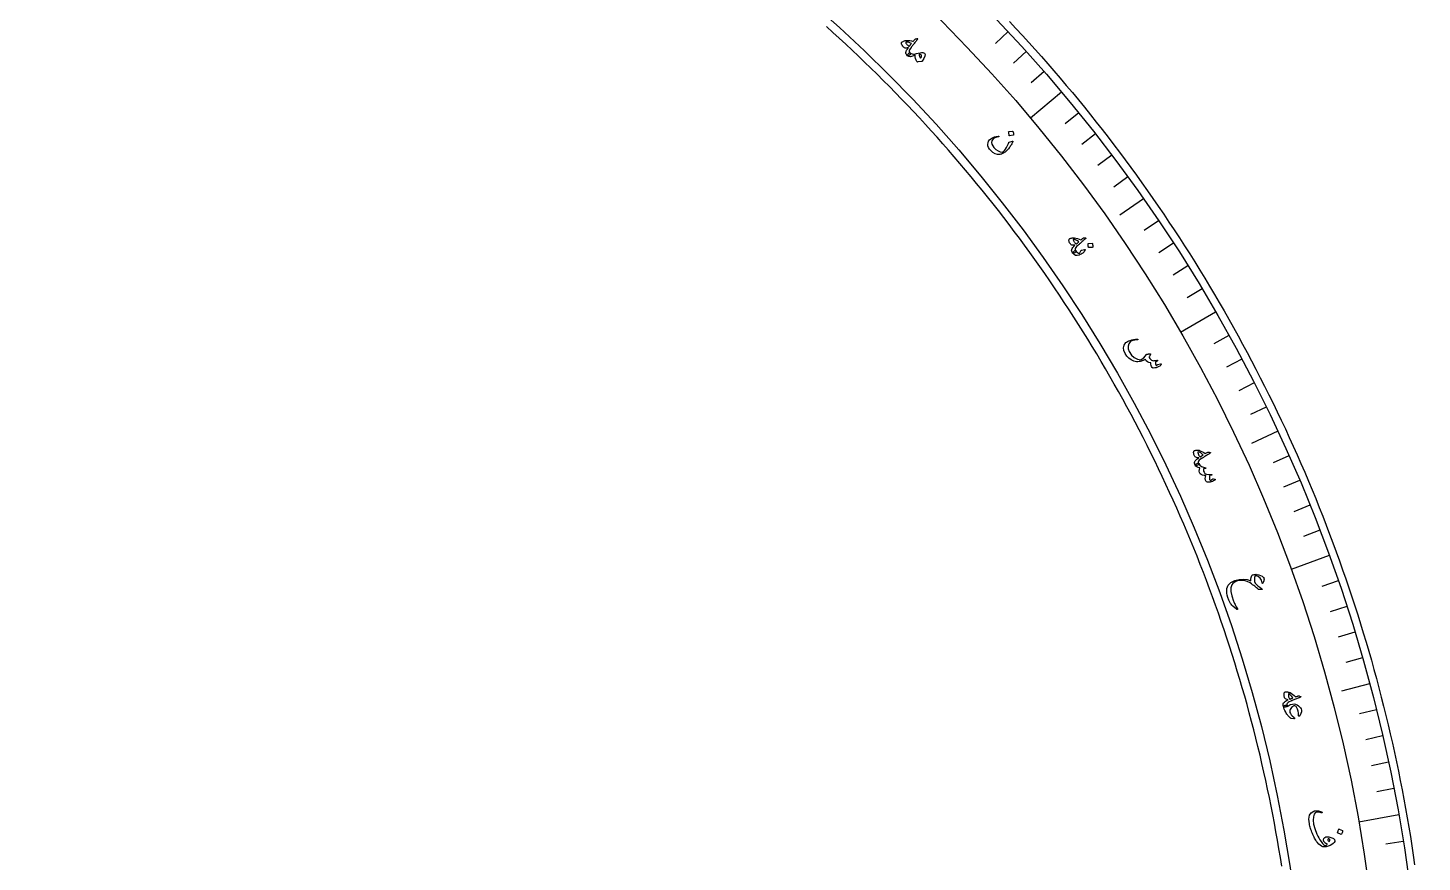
# Model space of a CAD drawing. Header units: millimetres. Extents: x -92 to 92, y -92 to 118.
# Drawn here: x 8.7 to 91, y 13 to 62.3 of the extents above; entities that cross this region are included whole.
import ezdxf

# ---------------------------------------------------------------- set-up
doc = ezdxf.new("R2010")
doc.units = ezdxf.units.MM
for name, color, linetype in [('CUT_INNER', 6, 'Continuous'), ('CUT_OUTER', 1, 'Continuous'), ('ENGRAVE', 7, 'Continuous'), ('ENGRAVE_FINE', 8, 'Continuous'), ('TEXT', 5, 'Continuous')]:
    doc.layers.add(name, color=color, linetype=linetype)

msp = doc.modelspace()

# ---------------------------------------------------------------- linework, layer by layer
at = {"layer": 'CUT_INNER'}
msp.add_lwpolyline([(82.7394, 12.7926), (82.6593, 13.3), (82.5762, 13.8069), (82.4899, 14.3134), (82.4005, 14.8192), (82.308, 15.3246), (82.2125, 15.8293), (82.1138, 16.3334), (82.012, 16.837), (81.9072, 17.3399), (81.7992, 17.8421), (81.6882, 18.3437), (81.5741, 18.8446), (81.457, 19.3448), (81.3367, 19.8442), (81.2134, 20.3429), (81.0871, 20.8408), (80.9577, 21.338), (80.8252, 21.8343), (80.6897, 22.3299), (80.5512, 22.8245), (80.4096, 23.3184), (80.2651, 23.8113), (80.1174, 24.3034), (79.9668, 24.7945), (79.8132, 25.2847), (79.6565, 25.7739), (79.4969, 26.2622), (79.3342, 26.7495), (79.1686, 27.2358), (79, 27.721), (78.8284, 28.2053), (78.6539, 28.6884), (78.4764, 29.1705), (78.2959, 29.6515), (78.1125, 30.1313), (77.9261, 30.61), (77.7369, 31.0876), (77.5446, 31.564), (77.3495, 32.0392), (77.1515, 32.5132), (76.9505, 32.986), (76.7467, 33.4575), (76.5399, 33.9278), (76.3303, 34.3968), (76.1178, 34.8645), (75.9025, 35.3309), (75.6842, 35.796), (75.4632, 36.2597), (75.2393, 36.722), (75.0125, 37.183), (74.783, 37.6426), (74.5506, 38.1007), (74.3154, 38.5575), (74.0774, 39.0127), (73.8367, 39.4665), (73.5931, 39.9188), (73.3468, 40.3696), (73.0977, 40.8189), (72.8459, 41.2667), (72.5913, 41.7129), (72.334, 42.1575), (72.0739, 42.6005), (71.8112, 43.042), (71.5457, 43.4818), (71.2776, 43.92), (71.0068, 44.3565), (70.7333, 44.7913), (70.4571, 45.2245), (70.1783, 45.656), (69.8968, 46.0857), (69.6127, 46.5137), (69.326, 46.94), (69.0367, 47.3645), (68.7448, 47.7872), (68.4502, 48.2081), (68.1532, 48.6272), (67.8535, 49.0445), (67.5513, 49.4599), (67.2465, 49.8734), (66.9393, 50.2851), (66.6295, 50.6949), (66.3171, 51.1028), (66.0023, 51.5087), (65.685, 51.9127), (65.3653, 52.3148), (65.043, 52.7149), (64.7184, 53.113), (64.3913, 53.5091), (64.0617, 53.9032), (63.7298, 54.2952), (63.3954, 54.6853), (63.0587, 55.0732), (62.7196, 55.4591), (62.3781, 55.8429), (62.0343, 56.2246), (61.6881, 56.6042), (61.3396, 56.9816), (60.9889, 57.3569), (60.6358, 57.7301), (60.2804, 58.101), (59.9228, 58.4698), (59.5629, 58.8364), (59.2007, 59.2007), (58.8364, 59.5629), (58.4698, 59.9228), (58.101, 60.2804), (57.7301, 60.6358), (57.3569, 60.9889), (56.9816, 61.3396), (56.6042, 61.6881), (56.2246, 62.0343), (55.8429, 62.3781)], dxfattribs=at)
at = {"layer": 'CUT_OUTER'}
msp.add_lwpolyline([(66.6545, 62.6852), (67.0379, 62.275), (67.4187, 61.8625), (67.797, 61.4476), (68.1728, 61.0305), (68.546, 60.611), (68.9166, 60.1893), (69.2846, 59.7653), (69.65, 59.3391), (70.0128, 58.9106), (70.373, 58.4799), (70.7305, 58.047), (71.0853, 57.6119), (71.4375, 57.1746), (71.7869, 56.7352), (72.1337, 56.2937), (72.4778, 55.85), (72.8191, 55.4043), (73.1577, 54.9564), (73.4935, 54.5065), (73.8266, 54.0545), (74.1568, 53.6005), (74.4843, 53.1445), (74.809, 52.6864), (75.1309, 52.2264), (75.4499, 51.7645), (75.7661, 51.3005), (76.0795, 50.8347), (76.39, 50.3669), (76.6976, 49.8972), (77.0023, 49.4257), (77.3041, 48.9523), (77.603, 48.477), (77.899, 48), (78.1921, 47.5211), (78.4822, 47.0404), (78.7693, 46.558), (79.0535, 46.0738), (79.3347, 45.5878), (79.613, 45.1002), (79.8882, 44.6108), (80.1604, 44.1198), (80.4296, 43.6271), (80.6958, 43.1328), (80.9589, 42.6368), (81.219, 42.1393), (81.4761, 41.6401), (81.73, 41.1394), (81.9809, 40.6372), (82.2287, 40.1334), (82.4734, 39.6281), (82.715, 39.1213), (82.9535, 38.613), (83.1889, 38.1033), (83.4211, 37.5922), (83.6502, 37.0796), (83.8761, 36.5656), (84.0989, 36.0503), (84.3185, 35.5336), (84.535, 35.0155), (84.7482, 34.4962), (84.9583, 33.9755), (85.1652, 33.4536), (85.3688, 32.9304), (85.5693, 32.406), (85.7665, 31.8803), (85.9605, 31.3535), (86.1513, 30.8254), (86.3388, 30.2962), (86.5231, 29.7659), (86.7041, 29.2344), (86.8818, 28.7019), (87.0563, 28.1682), (87.2275, 27.6335), (87.3954, 27.0978), (87.56, 26.561), (87.7214, 26.0233), (87.8794, 25.4846), (88.0341, 24.9449), (88.1855, 24.4042), (88.3336, 23.8627), (88.4783, 23.3202), (88.6198, 22.7769), (88.7579, 22.2327), (88.8926, 21.6877), (89.024, 21.1418), (89.1521, 20.5952), (89.2767, 20.0478), (89.3981, 19.4996), (89.516, 18.9507), (89.6306, 18.4011), (89.7419, 17.8508), (89.8497, 17.2998), (89.9542, 16.7481), (90.0552, 16.1959), (90.1529, 15.643), (90.2472, 15.0896), (90.3381, 14.5355), (90.4256, 13.9809), (90.5097, 13.4258), (90.5903, 12.8702)], dxfattribs=at)
at = {"layer": 'ENGRAVE'}
for points in [[(69.7356, 58.5151), (67.9006, 56.9753)], [(74.5702, 52.2146), (73.1685, 51.2332)], [(78.8372, 45.5167), (76.7627, 44.3189)], [(82.5042, 38.4724), (80.9535, 37.7492)], [(85.5434, 31.1352), (83.2924, 30.3159)], [(87.9315, 23.5612), (86.2787, 23.1183)], [(89.6503, 15.8078), (87.2913, 15.3918)]]:
    msp.add_lwpolyline(points, dxfattribs=at)
for radius in [91.0333, 88.6379, 84.1891]:
    msp.add_circle((0, 0), radius, dxfattribs=at)
at = {"layer": 'ENGRAVE_FINE'}
for points in [[(66.5776, 62.0846), (65.8267, 61.3844)], [(67.651, 60.9132), (66.888, 60.2263)], [(68.7037, 59.7233), (67.9289, 59.0497)], [(70.7462, 57.2891), (69.9484, 56.6431)], [(71.7353, 56.0457), (70.9263, 55.4137)], [(72.7025, 54.7852), (71.8826, 54.1674)], [(73.6475, 53.5081), (72.817, 52.9046)], [(75.4701, 50.9052), (74.619, 50.3311)], [(76.347, 49.5803), (75.486, 49.0212)], [(77.2007, 48.2403), (76.33, 47.6963)], [(78.0308, 46.8856), (77.1508, 46.3569)], [(79.6196, 44.1338), (78.7217, 43.6361)], [(80.3777, 42.7376), (79.4712, 42.2556)], [(81.1113, 41.3283), (80.1966, 40.8622)], [(81.8202, 39.9064), (80.8975, 39.4563)], [(83.1631, 37.0266), (82.2252, 36.609)], [(83.7966, 35.5696), (82.8516, 35.1684)], [(84.4047, 34.1017), (83.4528, 33.7171)], [(84.987, 32.6234), (84.0285, 32.2555)], [(86.0737, 29.6376), (85.103, 29.3033)], [(86.5779, 28.1309), (85.6015, 27.8136)], [(87.0556, 26.6156), (86.0739, 26.3154)], [(87.5069, 25.0922), (86.52, 24.8092)], [(88.3293, 22.023), (87.3331, 21.7746)], [(88.7002, 20.478), (87.6999, 20.2471)], [(89.0441, 18.9269), (88.0399, 18.7134)], [(89.3608, 17.37), (88.353, 17.1741)], [(89.9126, 14.2408), (88.8986, 14.0802)]]:
    msp.add_lwpolyline(points, dxfattribs=at)
at = {"layer": 'TEXT'}
for points in [[(61.2066, 61.6733), (61.2286, 61.674), (61.2384, 61.667), (61.236, 61.6522), (61.2214, 61.6297), (61.2115, 61.6172), (61.198, 61.5998), (61.1809, 61.5773), (61.1602, 61.5498), (61.1356, 61.5173), (61.1067, 61.4795), (61.0735, 61.4365), (61.036, 61.3883), (60.9991, 61.3409), (60.9661, 61.2985), (60.9369, 61.2611), (60.9116, 61.2287), (60.8902, 61.2014), (60.8728, 61.1793), (60.8595, 61.1624), (60.8503, 61.1507), (60.7938, 61.0754), (60.756, 61.0108), (60.737, 60.9568), (60.7367, 60.9135), (60.7433, 60.89), (60.7561, 60.8662), (60.7749, 60.8421), (60.7999, 60.8179), (60.812, 60.801), (60.8161, 60.7827), (60.812, 60.763), (60.7997, 60.742), (60.7813, 60.7204), (60.7603, 60.7009), (60.7369, 60.6833), (60.7111, 60.6678), (60.6868, 60.6568), (60.6663, 60.651), (60.6498, 60.6504), (60.637, 60.655), (60.5903, 60.7026), (60.5583, 60.7517), (60.5408, 60.8025), (60.538, 60.855), (60.5512, 60.9147), (60.5799, 60.982), (60.6241, 61.0569), (60.6839, 61.1393), (60.6151, 61.1213), (60.5551, 61.1129), (60.504, 61.1143), (60.4616, 61.1254), (60.4342, 61.1415), (60.4063, 61.1648), (60.3779, 61.1952), (60.349, 61.2329), (60.3216, 61.2757), (60.3011, 61.3143), (60.2876, 61.3486), (60.2812, 61.3787), (60.2811, 61.4081), (60.2866, 61.4334), (60.2979, 61.4544), (60.3148, 61.4712), (60.3398, 61.4883), (60.3701, 61.5048), (60.4056, 61.5206), (60.4463, 61.5358), (60.4886, 61.5496), (60.5234, 61.5595), (60.5509, 61.5655), (60.5709, 61.5676), (60.666, 61.5628), (60.7631, 61.5506), (60.862, 61.5311), (60.9628, 61.5042), (60.995, 61.5415), (61.0231, 61.5733), (61.0472, 61.5996), (61.0672, 61.6206), (61.0853, 61.6368), (61.1037, 61.6492), (61.1224, 61.6577), (61.1413, 61.6624)], [(60.8656, 61.3807), (60.7772, 61.4235), (60.6936, 61.4511), (60.6149, 61.4634), (60.541, 61.4605), (60.5334, 61.4576), (60.5288, 61.4527), (60.5272, 61.4458), (60.5285, 61.4369), (60.5395, 61.41), (60.554, 61.3835), (60.572, 61.3573), (60.5935, 61.3315), (60.6184, 61.306), (60.6469, 61.2809), (60.6788, 61.2562), (60.7143, 61.2317), (60.7204, 61.2286), (60.7279, 61.2263), (60.7367, 61.225), (60.7469, 61.2246), (60.7606, 61.2406), (60.7746, 61.2575), (60.7889, 61.2755), (60.8036, 61.2945), (60.8186, 61.3145), (60.834, 61.3356), (60.8496, 61.3576), (60.8656, 61.3807)], [(61.6342, 60.8059), (61.6704, 60.7286), (61.6599, 60.6248), (61.6026, 60.4946), (61.4986, 60.338), (61.4901, 60.3277), (61.4812, 60.3201), (61.4719, 60.3152), (61.4621, 60.313), (61.2378, 60.2894), (61.2233, 60.2888), (61.2107, 60.2923), (61.2, 60.2998), (61.191, 60.3113), (61.1473, 60.4021), (61.1139, 60.495), (61.0907, 60.5902), (61.0779, 60.6876), (60.9294, 60.6289), (60.8065, 60.6039), (60.7091, 60.6126), (60.637, 60.655), (60.633, 60.6638), (60.6335, 60.6776), (60.6385, 60.6963), (60.648, 60.72), (60.6782, 60.7721), (60.7073, 60.8091), (60.7352, 60.831), (60.7619, 60.8377), (60.7718, 60.8358), (60.7814, 60.8319), (60.7907, 60.8259), (60.7999, 60.8179), (60.8479, 60.7839), (60.9073, 60.7629), (60.978, 60.7549), (61.06, 60.76), (61.1022, 60.7684), (61.1691, 60.7846), (61.2607, 60.8086), (61.377, 60.8403), (61.4591, 60.8561), (61.5293, 60.8557), (61.5877, 60.8389), (61.6342, 60.8059)], [(61.326, 60.7609), (61.3314, 60.6986), (61.3462, 60.6368), (61.3705, 60.5753), (61.4042, 60.5143), (61.4375, 60.5523), (61.4573, 60.5908), (61.4634, 60.6299), (61.4559, 60.6696), (61.4371, 60.7052), (61.4092, 60.7324), (61.3722, 60.7509), (61.326, 60.7609)], [(66.8417, 56.1985), (66.8462, 56.1981), (66.8506, 56.1958), (66.8549, 56.1918), (66.859, 56.1859), (66.8759, 56.1344), (66.8875, 56.0822), (66.8938, 56.0294), (66.8948, 55.9759), (66.8934, 55.9696), (66.8906, 55.9649), (66.8864, 55.962), (66.8807, 55.9608), (66.6536, 55.929), (66.6472, 55.9295), (66.6426, 55.9332), (66.6398, 55.9402), (66.639, 55.9505), (66.6382, 55.9593), (66.6367, 55.973), (66.6345, 55.9916), (66.6315, 56.015), (66.6276, 56.0436), (66.6225, 56.0775), (66.6162, 56.1167), (66.6087, 56.1613), (66.6083, 56.1678), (66.6096, 56.1722), (66.6125, 56.1747), (66.6171, 56.1752)], [(66.854, 55.5853), (66.8346, 55.5411), (66.8133, 55.4962), (66.7901, 55.4505), (66.765, 55.4041), (66.7375, 55.3571), (66.7072, 55.3094), (66.6741, 55.2611), (66.6383, 55.2122), (66.6012, 55.165), (66.5627, 55.1204), (66.5226, 55.0783), (66.4812, 55.0388), (66.4381, 55.0017), (66.3933, 54.9669), (66.3468, 54.9344), (66.2986, 54.9042), (66.245, 54.876), (66.1921, 54.8542), (66.1398, 54.8386), (66.0882, 54.8292), (65.952, 54.8302), (65.8172, 54.8679), (65.6835, 54.9423), (65.5509, 55.0535), (65.4693, 55.1458), (65.4123, 55.239), (65.3799, 55.333), (65.3721, 55.4281), (65.3888, 55.5187), (65.4263, 55.6035), (65.4849, 55.6823), (65.5644, 55.7552), (65.6608, 55.8181), (65.7644, 55.8656), (65.8752, 55.8977), (65.9932, 55.9143), (66.0085, 55.914), (66.0198, 55.9107), (66.0268, 55.9043), (66.0298, 55.8948), (66.0292, 55.8832), (66.0222, 55.8741), (66.0089, 55.8676), (65.9891, 55.8637), (65.8513, 55.8302), (65.7438, 55.7801), (65.6665, 55.7137), (65.6194, 55.631), (65.6032, 55.5393), (65.6184, 55.4422), (65.6648, 55.3395), (65.7426, 55.2311), (65.858, 55.1182), (65.9824, 55.0354), (66.1158, 54.9829), (66.2585, 54.9606), (66.2625, 54.961), (66.2673, 54.9629), (66.273, 54.9664), (66.2795, 54.9713), (66.3265, 55.0151), (66.3753, 55.0733), (66.4259, 55.1458), (66.4782, 55.2328), (66.5032, 55.2782), (66.526, 55.3209), (66.5466, 55.361), (66.565, 55.3985), (66.5811, 55.4334), (66.5945, 55.4656), (66.6052, 55.4953), (66.6134, 55.5224), (66.6181, 55.536), (66.6241, 55.5465), (66.6315, 55.5539), (66.6402, 55.5582), (66.8352, 55.62), (66.8483, 55.6214), (66.8558, 55.6162), (66.8577, 55.6041), (66.854, 55.5853)], [(71.1338, 49.8981), (71.1556, 49.8949), (71.164, 49.8863), (71.1591, 49.8722), (71.1407, 49.8526), (71.1288, 49.8421), (71.1124, 49.8273), (71.0916, 49.8082), (71.0664, 49.7848), (71.0364, 49.7571), (71.0013, 49.725), (70.961, 49.6886), (70.9156, 49.6478), (70.8709, 49.6076), (70.831, 49.5717), (70.7956, 49.54), (70.7649, 49.5126), (70.739, 49.4895), (70.7181, 49.4708), (70.702, 49.4565), (70.6908, 49.4467), (70.6219, 49.3825), (70.5733, 49.3255), (70.5451, 49.2758), (70.5371, 49.2333), (70.5395, 49.2089), (70.5479, 49.1832), (70.5622, 49.1562), (70.5824, 49.128), (70.5914, 49.1092), (70.5922, 49.0905), (70.5847, 49.0718), (70.5689, 49.0533), (70.5469, 49.0353), (70.5229, 49.0198), (70.4968, 49.0066), (70.4685, 48.996), (70.4427, 48.9894), (70.4216, 48.9873), (70.4051, 48.9896), (70.3934, 48.9964), (70.3558, 49.0515), (70.333, 49.1055), (70.3247, 49.1586), (70.3312, 49.2107), (70.3547, 49.2672), (70.3949, 49.3284), (70.4516, 49.3943), (70.525, 49.4648), (70.4541, 49.4592), (70.3937, 49.4616), (70.3435, 49.472), (70.3038, 49.4904), (70.2796, 49.511), (70.2563, 49.5389), (70.2338, 49.5739), (70.212, 49.6161), (70.1925, 49.663), (70.1792, 49.7046), (70.172, 49.7407), (70.1709, 49.7715), (70.176, 49.8005), (70.1859, 49.8244), (70.2007, 49.8431), (70.2203, 49.8567), (70.248, 49.8691), (70.2807, 49.8799), (70.3184, 49.8892), (70.3611, 49.897), (70.4052, 49.9031), (70.4413, 49.9067), (70.4694, 49.9078), (70.4894, 49.9063), (70.5822, 49.8848), (70.6756, 49.8557), (70.7695, 49.819), (70.864, 49.7748), (70.9022, 49.8058), (70.9355, 49.8321), (70.9639, 49.8538), (70.9873, 49.8708), (71.008, 49.8836), (71.0283, 49.8926), (71.0482, 49.8977), (71.0676, 49.8989)], [(70.7466, 49.6704), (70.6671, 49.7281), (70.5896, 49.77), (70.5143, 49.796), (70.4411, 49.8062), (70.4332, 49.8047), (70.4278, 49.8007), (70.4249, 49.7942), (70.4246, 49.7852), (70.4307, 49.7568), (70.4403, 49.7281), (70.4534, 49.6992), (70.47, 49.67), (70.49, 49.6405), (70.5136, 49.6107), (70.5407, 49.5807), (70.5713, 49.5504), (70.5767, 49.5462), (70.5837, 49.5427), (70.5922, 49.5399), (70.6021, 49.5377), (70.6184, 49.5509), (70.6352, 49.5652), (70.6525, 49.5803), (70.6703, 49.5964), (70.6886, 49.6135), (70.7074, 49.6315), (70.7267, 49.6505), (70.7466, 49.6704)], [(71.541, 49.5781), (71.5455, 49.5772), (71.5497, 49.5746), (71.5535, 49.5702), (71.557, 49.564), (71.569, 49.5113), (71.5757, 49.4584), (71.5769, 49.4053), (71.5728, 49.3521), (71.5709, 49.3459), (71.5677, 49.3415), (71.5632, 49.339), (71.5574, 49.3384), (71.3286, 49.3275), (71.3222, 49.3286), (71.318, 49.3327), (71.3159, 49.3399), (71.316, 49.3501), (71.3161, 49.359), (71.3159, 49.3728), (71.3155, 49.3914), (71.3147, 49.415), (71.3135, 49.4437), (71.3116, 49.4778), (71.3091, 49.5174), (71.3058, 49.5624), (71.306, 49.5688), (71.3077, 49.5731), (71.3109, 49.5753), (71.3155, 49.5754)], [(70.9243, 49.1787), (71.0955, 49.21), (71.1159, 49.2113), (71.1274, 49.2056), (71.1301, 49.193), (71.1239, 49.1735), (71.0973, 49.127), (71.0659, 49.0836), (71.03, 49.0432), (70.9894, 49.0058), (70.9438, 48.9714), (70.8929, 48.94), (70.8367, 48.9115), (70.7752, 48.8859), (70.6609, 48.8583), (70.5593, 48.8675), (70.4701, 48.9135), (70.3934, 48.9964), (70.3927, 49.0116), (70.4053, 49.0365), (70.431, 49.0709), (70.4699, 49.1149), (70.4927, 49.1356), (70.5138, 49.1493), (70.5331, 49.156), (70.5507, 49.1556), (70.5599, 49.1519), (70.5683, 49.1461), (70.5758, 49.1381), (70.5824, 49.128), (70.6246, 49.0713), (70.6715, 49.029), (70.723, 49.0013), (70.7793, 48.988), (70.7829, 48.9882), (70.7865, 48.9899), (70.7902, 48.9933), (70.794, 48.9982), (70.818, 49.0271), (70.8398, 49.0602), (70.8594, 49.0977), (70.8767, 49.1395), (70.884, 49.1543), (70.8943, 49.1657), (70.9077, 49.1739), (70.9243, 49.1787)], [(75.5858, 42.4602), (75.5978, 42.4618), (75.6076, 42.4607), (75.6152, 42.4568), (75.6207, 42.4503), (75.6249, 42.4403), (75.626, 42.4304), (75.6241, 42.4207), (75.6192, 42.4111), (75.5985, 42.3827), (75.569, 42.3542), (75.5308, 42.3256), (75.4838, 42.2969), (75.4026, 42.2579), (75.3199, 42.2308), (75.2356, 42.2156), (75.1498, 42.2124), (75.1271, 42.2151), (75.1075, 42.2209), (75.0909, 42.2299), (75.0773, 42.242), (75.0432, 42.2945), (75.0197, 42.3585), (75.007, 42.4341), (75.0048, 42.5212), (74.8957, 42.5337), (74.8066, 42.571), (74.7375, 42.6332), (74.6883, 42.7203), (74.6398, 42.6964), (74.5924, 42.6747), (74.5461, 42.6553), (74.5009, 42.6381), (74.4565, 42.6231), (74.4127, 42.61), (74.3694, 42.5989), (74.3267, 42.5897), (74.2461, 42.579), (74.1652, 42.5805), (74.084, 42.5942), (74.0023, 42.6199), (73.8428, 42.698), (73.7044, 42.7978), (73.587, 42.9194), (73.4904, 43.063), (73.4149, 43.2442), (73.3969, 43.4122), (73.4366, 43.5672), (73.5339, 43.7093), (73.5773, 43.7465), (73.6337, 43.7819), (73.7031, 43.8154), (73.7855, 43.847), (73.8798, 43.875), (73.9824, 43.8964), (74.0933, 43.9112), (74.2127, 43.9193), (74.2207, 43.919), (74.2275, 43.9169), (74.2332, 43.913), (74.2377, 43.9073), (74.2408, 43.9007), (74.2423, 43.8944), (74.2422, 43.8882), (74.2406, 43.8822), (74.2364, 43.8764), (74.231, 43.8721), (74.2243, 43.8692), (74.2163, 43.8679), (74.0592, 43.8543), (73.9361, 43.8326), (73.8472, 43.8029), (73.7924, 43.7652), (73.6992, 43.6353), (73.6591, 43.4943), (73.6718, 43.342), (73.7373, 43.1783), (73.8737, 42.9757), (74.0312, 42.8284), (74.2103, 42.7364), (74.4111, 42.6996), (74.4999, 42.7512), (74.5856, 42.8197), (74.6682, 42.9052), (74.7476, 43.0078), (74.755, 43.0193), (74.7628, 43.0276), (74.7708, 43.0328), (74.7792, 43.0349), (74.8108, 43.0372), (74.8406, 43.0392), (74.8685, 43.0408), (74.8946, 43.0421), (74.9186, 43.043), (74.9401, 43.0432), (74.9593, 43.0427), (74.9761, 43.0416), (74.9838, 43.04), (74.9887, 43.0363), (74.9907, 43.0306), (74.9898, 43.0229), (74.9883, 43.0183), (74.9858, 43.0117), (74.9823, 43.0031), (74.9778, 42.9923), (74.9721, 42.9798), (74.965, 42.9658), (74.9566, 42.9502), (74.9468, 42.9332), (74.9285, 42.8995), (74.9164, 42.873), (74.9105, 42.8537), (74.9107, 42.8417), (74.9389, 42.7811), (74.9817, 42.7289), (75.0393, 42.685), (75.1116, 42.6495), (75.1496, 42.6433), (75.2043, 42.6468), (75.2755, 42.6601), (75.3632, 42.683), (75.3715, 42.6852), (75.3797, 42.685), (75.3877, 42.6825), (75.3956, 42.6777), (75.4018, 42.6726), (75.4062, 42.6668), (75.4088, 42.6603), (75.4095, 42.6531), (75.4004, 42.6367), (75.3761, 42.6187), (75.3365, 42.5991), (75.2816, 42.5778), (75.2795, 42.5171), (75.2886, 42.4588), (75.3088, 42.4026), (75.3402, 42.3488), (75.3561, 42.3586), (75.3682, 42.3682), (75.3764, 42.3774), (75.3808, 42.3863), (75.3843, 42.3956), (75.3891, 42.4028), (75.3952, 42.4076), (75.4025, 42.4103)], [(78.5103, 37.2287), (78.5313, 37.2219), (78.5381, 37.2119), (78.5308, 37.1988), (78.5095, 37.1827), (78.4959, 37.1743), (78.4773, 37.1624), (78.4536, 37.1471), (78.4248, 37.1283), (78.3906, 37.106), (78.3505, 37.0803), (78.3047, 37.0512), (78.2531, 37.0186), (78.2023, 36.9865), (78.1569, 36.9578), (78.1167, 36.9326), (78.0819, 36.9107), (78.0525, 36.8922), (78.0286, 36.8774), (78.0104, 36.866), (77.9977, 36.8581), (77.919, 36.8065), (77.8615, 36.7585), (77.8253, 36.7142), (77.8103, 36.6736), (77.8086, 36.6492), (77.8125, 36.6224), (77.8221, 36.5935), (77.8373, 36.5622), (77.843, 36.5421), (77.8406, 36.5236), (77.8301, 36.5065), (77.8114, 36.4909), (77.7867, 36.4768), (77.7604, 36.4655), (77.7324, 36.457), (77.7028, 36.4512), (77.6762, 36.4491), (77.6551, 36.4506), (77.6393, 36.4556), (77.6288, 36.4643), (77.6011, 36.5249), (77.5876, 36.582), (77.5884, 36.6357), (77.6036, 36.686), (77.6363, 36.7377), (77.6861, 36.7913), (77.7531, 36.8467), (77.8373, 36.9039), (77.7665, 36.9103), (77.7073, 36.9228), (77.6596, 36.9415), (77.6235, 36.9663), (77.6032, 36.9907), (77.5849, 37.0221), (77.5685, 37.0604), (77.5542, 37.1056), (77.5429, 37.1552), (77.5367, 37.1984), (77.5357, 37.2353), (77.5398, 37.2657), (77.5497, 37.2935), (77.5635, 37.3154), (77.5812, 37.3313), (77.6028, 37.3414), (77.6322, 37.349), (77.6663, 37.3542), (77.705, 37.357), (77.7484, 37.3575), (77.7929, 37.3561), (77.8291, 37.3536), (77.8569, 37.3499), (77.8765, 37.3451), (77.9643, 37.3083), (78.0515, 37.2639), (78.1379, 37.212), (78.2236, 37.1525), (78.2665, 37.1766), (78.3037, 37.1969), (78.3353, 37.2135), (78.3613, 37.2264), (78.3839, 37.2355), (78.4054, 37.2409), (78.4258, 37.2426), (78.4452, 37.2406)], [(78.0903, 37.0693), (78.0216, 37.1396), (77.9523, 37.1939), (77.8825, 37.2322), (77.812, 37.2545), (77.8039, 37.2544), (77.7979, 37.2513), (77.794, 37.2454), (77.7922, 37.2366), (77.7935, 37.2075), (77.7981, 37.1777), (77.8061, 37.1469), (77.8175, 37.1154), (77.8324, 37.0829), (77.8506, 37.0497), (77.8723, 37.0155), (77.8973, 36.9805), (77.902, 36.9755), (77.9083, 36.9708), (77.9161, 36.9666), (77.9256, 36.9627), (77.9438, 36.9731), (77.9628, 36.9843), (77.9824, 36.9963), (78.0026, 37.0092), (78.0236, 37.023), (78.0451, 37.0376), (78.0674, 37.053), (78.0903, 37.0693)], [(78.8101, 35.6439), (78.8159, 35.6404), (78.8174, 35.6339), (78.8147, 35.6244), (78.8077, 35.6119), (78.7937, 35.5955), (78.7712, 35.5778), (78.7401, 35.5586), (78.7006, 35.5382), (78.6549, 35.5166), (78.6089, 35.4988), (78.5626, 35.4848), (78.516, 35.4744), (78.4215, 35.4629), (78.349, 35.4648), (78.2985, 35.4801), (78.2701, 35.5088), (78.2377, 35.5927), (78.2247, 35.6781), (78.2309, 35.7649), (78.2565, 35.8533), (78.1506, 35.8574), (78.0599, 35.8782), (77.9844, 35.9157), (77.924, 35.9699), (77.8848, 36.0378), (77.8696, 36.118), (77.8782, 36.2103), (77.9107, 36.3149), (77.8068, 36.3388), (77.7252, 36.3717), (77.6659, 36.4135), (77.6288, 36.4643), (77.6299, 36.4785), (77.644, 36.4981), (77.6711, 36.5232), (77.7112, 36.5537), (77.7536, 36.5778), (77.7887, 36.5873), (77.8166, 36.5821), (77.8373, 36.5622), (77.9115, 36.467), (78.0022, 36.3956), (78.1096, 36.348), (78.2337, 36.3242), (78.2405, 36.323), (78.2459, 36.3207), (78.25, 36.3175), (78.2528, 36.3134), (78.2548, 36.3076), (78.2554, 36.3018), (78.2545, 36.2961), (78.2522, 36.2905), (78.2407, 36.2825), (78.2172, 36.2778), (78.1816, 36.2762), (78.1339, 36.2779), (78.116, 36.2384), (78.1126, 36.1885), (78.1235, 36.1279), (78.1488, 36.0568), (78.2059, 35.9799), (78.2984, 35.9322), (78.4264, 35.9137), (78.5899, 35.9242), (78.5982, 35.9248), (78.6047, 35.924), (78.6095, 35.9216), (78.6125, 35.9177), (78.615, 35.9108), (78.6158, 35.9044), (78.6151, 35.8982), (78.6128, 35.8924), (78.6083, 35.8868), (78.6033, 35.8824), (78.5978, 35.8792), (78.5917, 35.8771), (78.4833, 35.8558), (78.4715, 35.8175), (78.4652, 35.7751), (78.4643, 35.7285), (78.4688, 35.6777), (78.4782, 35.6304), (78.4907, 35.597), (78.5065, 35.5773), (78.5255, 35.5714), (78.548, 35.5768), (78.5764, 35.5923), (78.6108, 35.6179), (78.6512, 35.6536), (78.6656, 35.6571), (78.6968, 35.6567), (78.745, 35.6523), (78.8101, 35.6439)], [(81.651, 29.864), (81.6751, 29.8297), (81.6896, 29.7882), (81.6944, 29.7393), (81.6897, 29.6832), (81.684, 29.6535), (81.6775, 29.6257), (81.6702, 29.5998), (81.6619, 29.5758), (81.653, 29.5538), (81.6434, 29.5338), (81.6334, 29.5159), (81.6227, 29.4999), (81.6111, 29.4877), (81.6014, 29.4874), (81.5934, 29.4991), (81.5873, 29.5227), (81.5443, 29.671), (81.4642, 29.7937), (81.3469, 29.8906), (81.1926, 29.9616), (81.184, 29.962), (81.1764, 29.9591), (81.1698, 29.9527), (81.164, 29.9429), (81.1306, 29.8308), (81.122, 29.7197), (81.1381, 29.6096), (81.1789, 29.5003), (81.19, 29.482), (81.2085, 29.46), (81.2346, 29.4341), (81.2681, 29.4045), (81.3333, 29.352), (81.3908, 29.3056), (81.4407, 29.2652), (81.4829, 29.2309), (81.5175, 29.2027), (81.5444, 29.1806), (81.5637, 29.1647), (81.5754, 29.1549), (81.5873, 29.1392), (81.5857, 29.1279), (81.5707, 29.121), (81.5422, 29.1185), (81.4645, 29.1202), (81.4054, 29.1248), (81.365, 29.1323), (81.3433, 29.1427), (81.3019, 29.1839), (81.2557, 29.2267), (81.2047, 29.2708), (81.1489, 29.3165), (81.0882, 29.3635), (81.0228, 29.412), (80.9525, 29.4618), (80.8774, 29.5131), (80.7029, 29.6069), (80.5193, 29.6589), (80.3268, 29.6692), (80.1254, 29.638), (80.0227, 29.6021), (79.9338, 29.551), (79.8587, 29.4849), (79.7973, 29.4037), (79.7367, 29.2355), (79.7322, 29.0195), (79.7833, 28.7554), (79.8895, 28.4428), (79.9096, 28.3958), (79.9322, 28.3455), (79.9573, 28.2919), (79.9849, 28.2349), (80.015, 28.1749), (80.0478, 28.112), (80.0833, 28.0462), (80.1214, 27.9774), (80.1272, 27.9652), (80.1297, 27.9556), (80.129, 27.9485), (80.125, 27.9439), (80.0964, 27.9471), (80.0428, 27.9812), (79.9642, 28.0461), (79.8604, 28.1417), (79.801, 28.201), (79.7534, 28.2544), (79.7177, 28.302), (79.6938, 28.3438), (79.6219, 28.5053), (79.5661, 28.6552), (79.5263, 28.7936), (79.5027, 28.9206), (79.5059, 29.1778), (79.5845, 29.387), (79.7389, 29.5482), (79.9694, 29.6613), (80.2309, 29.7275), (80.4758, 29.7473), (80.7041, 29.7205), (80.9157, 29.6468), (80.9226, 29.7478), (80.9359, 29.8328), (80.9558, 29.9019), (80.9822, 29.955), (80.9947, 29.9714), (81.01, 29.9851), (81.0279, 29.996), (81.0486, 30.0041), (81.1078, 30.0166), (81.1656, 30.0235), (81.2221, 30.0247), (81.2773, 30.0203), (81.3934, 29.9975), (81.4944, 29.9638), (81.5803, 29.9193), (81.651, 29.864)], [(83.8428, 22.8086), (83.8622, 22.7982), (83.8672, 22.7872), (83.8577, 22.7756), (83.8339, 22.7634), (83.819, 22.7576), (83.7986, 22.7492), (83.7726, 22.7383), (83.7409, 22.7249), (83.7033, 22.709), (83.6594, 22.6907), (83.6091, 22.6701), (83.5525, 22.6471), (83.4969, 22.6245), (83.4471, 22.6043), (83.4032, 22.5865), (83.365, 22.5711), (83.3328, 22.5581), (83.3067, 22.5477), (83.2868, 22.5397), (83.2729, 22.5342), (83.1863, 22.4972), (83.1213, 22.4601), (83.0778, 22.4229), (83.0559, 22.3856), (83.0499, 22.3618), (83.0491, 22.3348), (83.0534, 22.3046), (83.0628, 22.2712), (83.0649, 22.2504), (83.0593, 22.2326), (83.0459, 22.2176), (83.0248, 22.2055), (82.998, 22.196), (82.9701, 22.1896), (82.9411, 22.1861), (82.9109, 22.1856), (82.8844, 22.1882), (82.8638, 22.1934), (82.8491, 22.2012), (82.8404, 22.2115), (82.8237, 22.276), (82.8205, 22.3346), (82.8308, 22.3874), (82.8546, 22.4342), (82.8959, 22.4794), (82.9544, 22.5233), (83.0301, 22.566), (83.1231, 22.6075), (83.0545, 22.6263), (82.9984, 22.649), (82.9548, 22.6758), (82.9236, 22.7066), (82.9079, 22.7342), (82.8954, 22.7683), (82.8861, 22.8089), (82.8799, 22.856), (82.8775, 22.9068), (82.8791, 22.9504), (82.8846, 22.9868), (82.894, 23.0161), (82.9087, 23.0417), (82.9261, 23.0608), (82.9463, 23.0734), (82.9694, 23.0795), (82.9996, 23.0817), (83.0341, 23.0809), (83.0727, 23.0768), (83.1155, 23.0696), (83.1591, 23.0605), (83.1942, 23.0516), (83.221, 23.0431), (83.2394, 23.0349), (83.3194, 22.9832), (83.3973, 22.9241), (83.4733, 22.8578), (83.5471, 22.7841), (83.5936, 22.8003), (83.6338, 22.8137), (83.6679, 22.8245), (83.6957, 22.8326), (83.7195, 22.8376), (83.7416, 22.8391), (83.7621, 22.8372), (83.7808, 22.8318)], [(83.4623, 21.486), (83.2964, 21.5145), (83.2795, 21.5192), (83.2655, 21.5243), (83.2543, 21.5298), (83.246, 21.5357), (83.2096, 21.5673), (83.1742, 21.6021), (83.1398, 21.6401), (83.1064, 21.6812), (83.0736, 21.7254), (83.0413, 21.7722), (83.0093, 21.8217), (82.9778, 21.874), (82.9238, 21.973), (82.8829, 22.0622), (82.8551, 22.1417), (82.8404, 22.2115), (82.8454, 22.241), (82.8645, 22.2648), (82.8978, 22.2828), (82.9452, 22.295), (82.9895, 22.3002), (83.0234, 22.2995), (83.047, 22.2932), (83.0602, 22.281), (83.0609, 22.2785), (83.0615, 22.2761), (83.0622, 22.2736), (83.0628, 22.2712), (83.0659, 22.2523), (83.0701, 22.2341), (83.0755, 22.2166), (83.082, 22.1997), (83.1183, 22.2414), (83.1611, 22.2777), (83.2103, 22.3084), (83.266, 22.3336), (83.3699, 22.3629), (83.4676, 22.3697), (83.5591, 22.3539), (83.6444, 22.3154), (83.7294, 22.2591), (83.7988, 22.2002), (83.8526, 22.1387), (83.8908, 22.0748), (83.9103, 22), (83.9047, 21.9081), (83.8741, 21.7991), (83.8184, 21.6732), (83.8086, 21.658), (83.7962, 21.6489), (83.7814, 21.6457), (83.764, 21.6485), (83.7493, 21.6552), (83.7397, 21.6654), (83.7352, 21.6793), (83.7356, 21.6968), (83.7389, 21.8225), (83.7204, 21.9429), (83.6799, 22.0579), (83.6175, 22.1674), (83.5855, 22.2089), (83.5542, 22.2389), (83.5236, 22.2574), (83.4937, 22.2646), (83.4598, 22.2592), (83.42, 22.2383), (83.3744, 22.2019), (83.3229, 22.1502), (83.2729, 22.0906), (83.2376, 22.0376), (83.2171, 21.9912), (83.2114, 21.9514), (83.2242, 21.8715), (83.2537, 21.7956), (83.2999, 21.7237), (83.3629, 21.6557), (83.4311, 21.5968), (83.4642, 21.5657), (83.4855, 21.5395), (83.495, 21.5182), (83.4926, 21.5017), (83.4866, 21.4938), (83.4795, 21.4885), (83.4714, 21.4859), (83.4623, 21.486)], [(83.4012, 22.7257), (83.346, 22.807), (83.2874, 22.8726), (83.2254, 22.9227), (83.16, 22.9571), (83.152, 22.9584), (83.1456, 22.9565), (83.1407, 22.9513), (83.1373, 22.9429), (83.1334, 22.9141), (83.1327, 22.8839), (83.1352, 22.8522), (83.1409, 22.8191), (83.1498, 22.7846), (83.1619, 22.7486), (83.1771, 22.7112), (83.1956, 22.6723), (83.1994, 22.6665), (83.2047, 22.6609), (83.2117, 22.6553), (83.2203, 22.6499), (83.2401, 22.6568), (83.2607, 22.6645), (83.2822, 22.6729), (83.3044, 22.682), (83.3274, 22.6919), (83.3512, 22.7024), (83.3758, 22.7137), (83.4012, 22.7257)], [(85.8667, 14.3419), (85.8788, 14.2917), (85.8678, 14.238), (85.8336, 14.1808), (85.7764, 14.1202), (85.6984, 14.0618), (85.6023, 14.0114), (85.4881, 13.9687), (85.3557, 13.9339), (85.3071, 13.9245), (85.2613, 13.9205), (85.2181, 13.9217), (85.1777, 13.9282), (85.0937, 13.9608), (85.0096, 14.016), (84.9253, 14.0937), (84.8407, 14.1938), (84.7995, 14.2514), (84.7596, 14.3112), (84.7211, 14.3733), (84.684, 14.4377), (84.6481, 14.5045), (84.6136, 14.574), (84.5803, 14.646), (84.5482, 14.7207), (84.518, 14.7959), (84.49, 14.8698), (84.4643, 14.9422), (84.4409, 15.0132), (84.4199, 15.0831), (84.4015, 15.1519), (84.3856, 15.2198), (84.3723, 15.2866), (84.344, 15.5704), (84.3793, 15.7894), (84.4786, 15.9441), (84.6424, 16.0344), (84.6826, 16.0438), (84.7292, 16.0502), (84.7823, 16.0535), (84.8418, 16.0539), (84.9082, 16.0487), (84.974, 16.0365), (85.0392, 16.0172), (85.1037, 15.991), (85.1113, 15.9867), (85.1172, 15.9811), (85.1215, 15.9742), (85.124, 15.966), (85.1244, 15.9578), (85.1223, 15.9507), (85.1177, 15.9448), (85.1106, 15.94), (85.1024, 15.9368), (85.0945, 15.9357), (85.0869, 15.9365), (85.0795, 15.9394), (84.9331, 15.9824), (84.8147, 15.9836), (84.7244, 15.9431), (84.662, 15.8612), (84.6116, 15.697), (84.5999, 15.501), (84.6267, 15.2729), (84.6918, 15.0125), (84.729, 14.8997), (84.7716, 14.7877), (84.8198, 14.6765), (84.8736, 14.5659), (84.9329, 14.4562), (84.9978, 14.3475), (85.0681, 14.2397), (85.144, 14.1329), (85.1897, 14.0769), (85.2358, 14.0364), (85.2822, 14.0116), (85.3289, 14.0024), (85.3578, 14.0162), (85.3832, 14.0347), (85.4054, 14.0578), (85.4241, 14.0857), (85.4248, 14.0887), (85.4225, 14.0919), (85.4172, 14.0953), (85.409, 14.0988), (85.3446, 14.1256), (85.294, 14.1591), (85.2571, 14.1995), (85.234, 14.2466), (85.2175, 14.3371), (85.2322, 14.4115), (85.2782, 14.4697), (85.3554, 14.5118), (85.4278, 14.5236), (85.5204, 14.5144), (85.6331, 14.484), (85.7659, 14.4323), (85.7995, 14.4146), (85.8276, 14.3936), (85.8499, 14.3694), (85.8667, 14.3419)], [(86.3299, 14.8857), (86.3336, 14.8831), (86.3362, 14.8789), (86.3379, 14.8733), (86.3384, 14.8661), (86.3271, 14.8129), (86.3109, 14.7618), (86.2897, 14.7129), (86.2636, 14.6662), (86.2592, 14.6613), (86.2545, 14.6587), (86.2494, 14.6583), (86.2439, 14.6602), (86.0316, 14.7476), (86.0263, 14.7513), (86.0242, 14.7568), (86.0254, 14.7643), (86.0298, 14.7735), (86.0336, 14.7816), (86.0392, 14.7942), (86.0466, 14.8114), (86.0559, 14.8332), (86.0668, 14.8599), (86.0795, 14.8919), (86.0938, 14.9291), (86.1098, 14.9715), (86.1127, 14.9773), (86.1161, 14.9805), (86.1199, 14.9811), (86.1241, 14.9792)], [(85.5155, 14.2546), (85.5284, 14.2471), (85.5402, 14.2463), (85.5509, 14.2521), (85.5605, 14.2647), (85.5807, 14.3124), (85.581, 14.3516), (85.5612, 14.3822), (85.5215, 14.4043), (85.5102, 14.4061), (85.5006, 14.4053), (85.4927, 14.4019), (85.4866, 14.3958), (85.4702, 14.3565), (85.4695, 14.3199), (85.4846, 14.2859), (85.5155, 14.2546)]]:
    msp.add_lwpolyline(points, close=True, dxfattribs=at)

doc.saveas('drawing.dxf')
